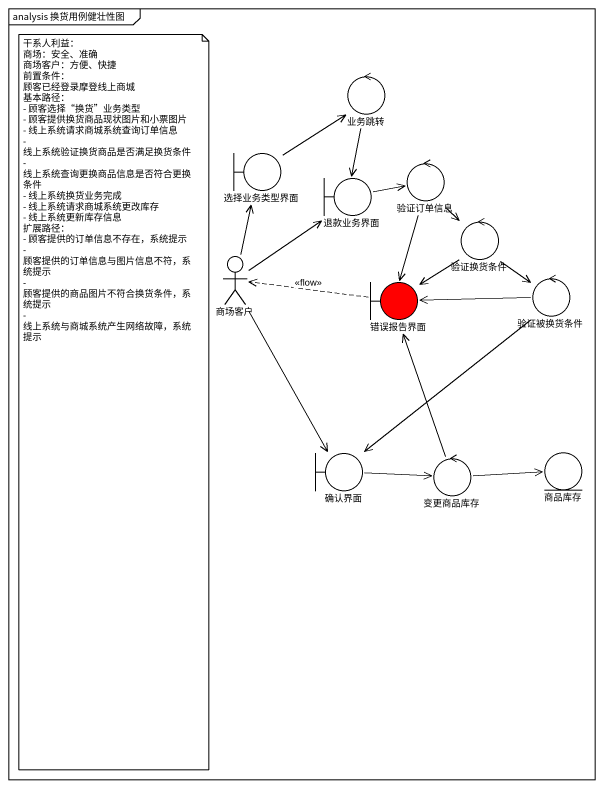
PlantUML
@startuml
mainframe analysis 换货用例健壮性图
control 业务跳转
boundary 选择业务类型界面
boundary 退款业务界面
control 验证订单信息
control 验证换货条件
actor 商场客户
control 验证被换货条件
boundary 错误报告界面 #FF0000
boundary 确认界面
control 变更商品库存
entity 商品库存
业务跳转 --> 退款业务界面
选择业务类型界面 -up-> 业务跳转
退款业务界面 -right-> 验证订单信息
验证订单信息 --> 验证换货条件
验证订单信息 --> 错误报告界面
验证换货条件 --> 验证被换货条件
验证换货条件 --> 错误报告界面
商场客户 -up-> 选择业务类型界面
商场客户 -up-> 退款业务界面
商场客户 --> 确认界面
验证被换货条件 -left-> 错误报告界面
验证被换货条件 --> 确认界面
错误报告界面 .left.> 商场客户 : <<flow>>
确认界面 -right-> 变更商品库存
变更商品库存 -up-> 错误报告界面
变更商品库存 -right-> 商品库存
note as N1
  干系人利益：
  商场：安全、准确
  商场客户：方便、快捷
  前置条件：
  顾客已经登录摩登线上商城
  基本路径：
  - 顾客选择“换货”业务类型
  - 顾客提供换货商品现状图片和小票图片
  - 线上系统请求商城系统查询订单信息
  - 线上系统验证换货商品是否满足换货条件
  - 线上系统查询更换商品信息是否符合更换条件
  - 线上系统换货业务完成
  - 线上系统请求商城系统更改库存
  - 线上系统更新库存信息
  扩展路径：
  - 顾客提供的订单信息不存在，系统提示
  - 顾客提供的订单信息与图片信息不符，系统提示
  - 顾客提供的商品图片不符合换货条件，系统提示
  - 线上系统与商城系统产生网络故障，系统提示
end note
@enduml
